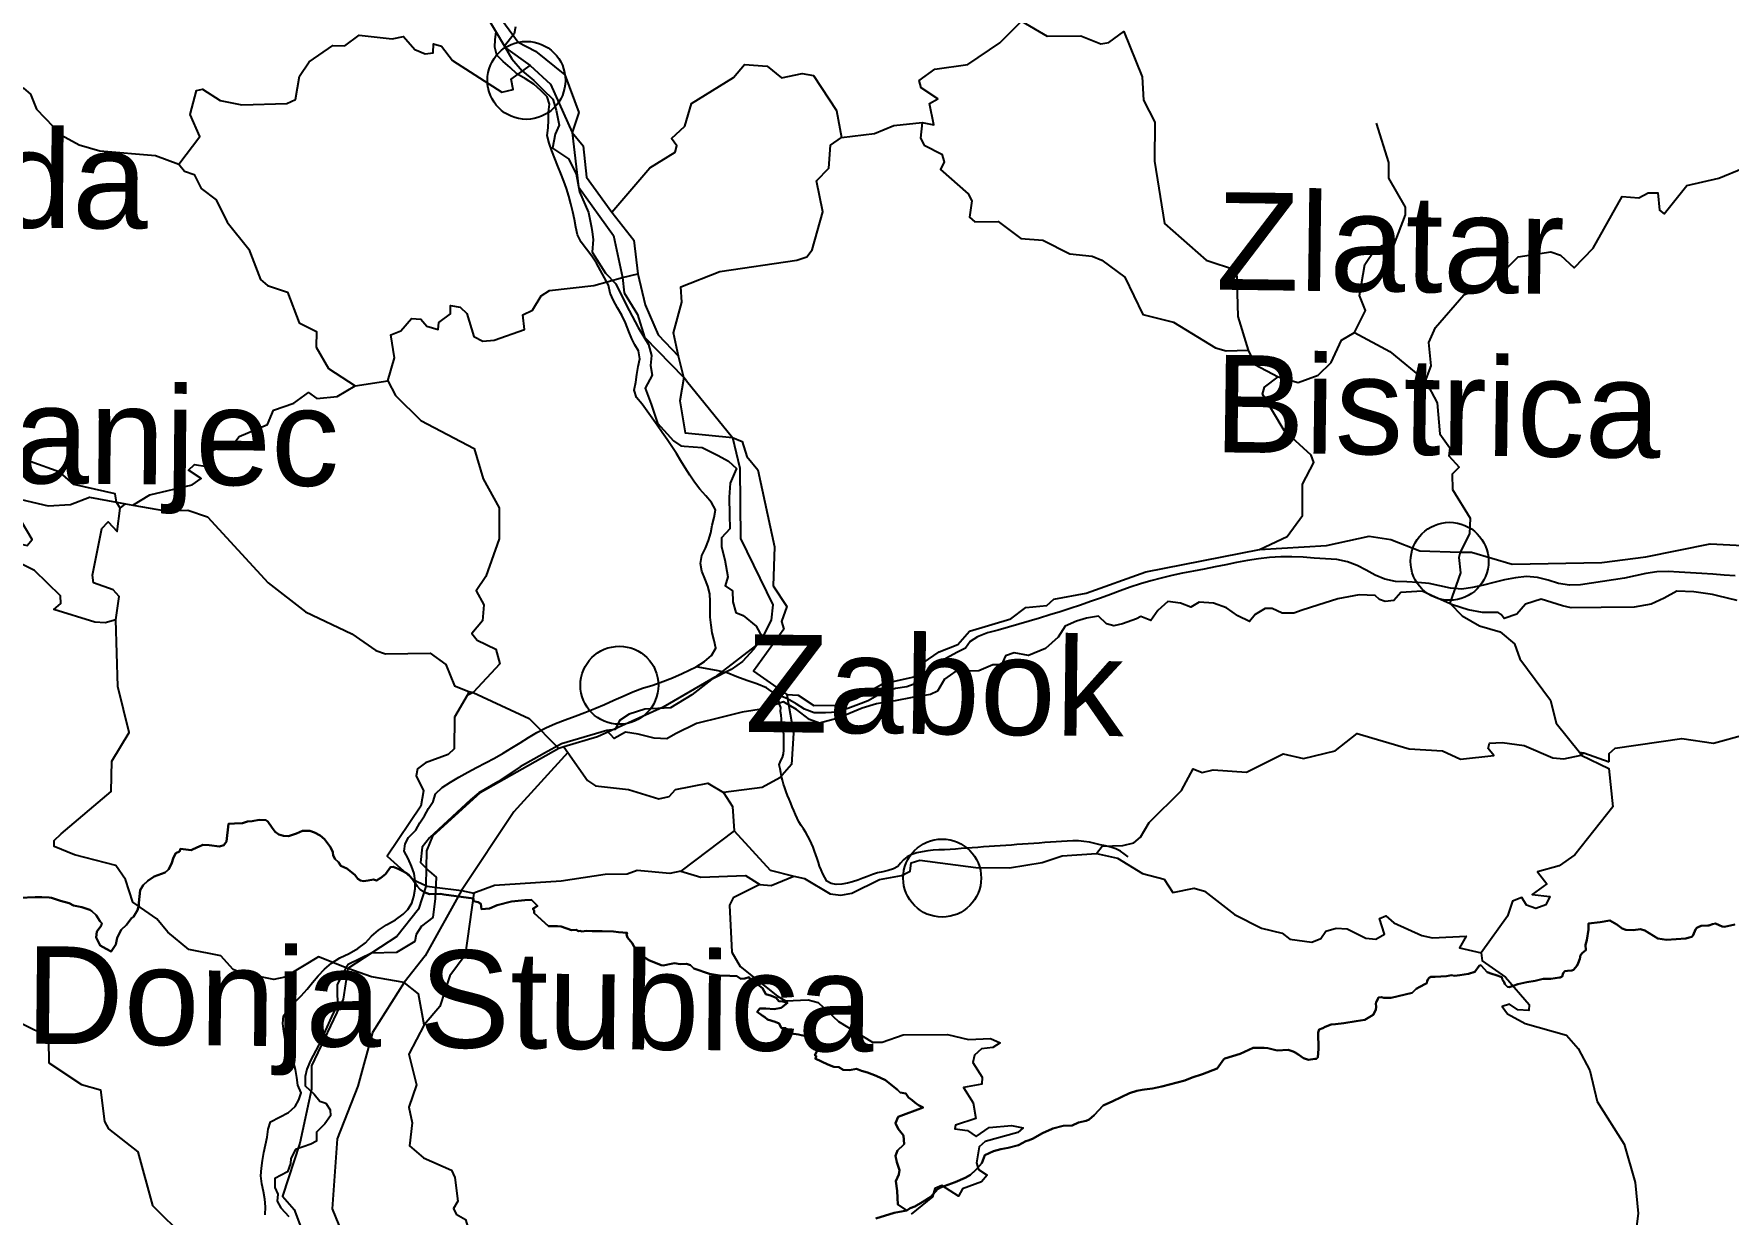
# Model space of a CAD drawing. Header units: metres. Extents: x 13.21 to 19.52, y 42.14 to 46.62.
# Drawn here: x 15.7555 to 16.1456, y 45.9017 to 46.1734 of the extents above; entities that cross this region are included whole.
import ezdxf

# ---------------------------------------------------------------- set-up
doc = ezdxf.new("R2010")
doc.units = ezdxf.units.M
doc.header["$MEASUREMENT"] = 0
for name, color, linetype in [('CESTE', 5, 'Continuous'), ('grad_manji', 1, 'Continuous'), ('hr', 9, 'Continuous'), ('naziv_manji', 1, 'Continuous'), ('PRUGE', 7, 'Continuous'), ('RIJEKE', 4, 'Continuous')]:
    doc.layers.add(name, color=color, linetype=linetype)
doc.styles.get("Standard").update_dxf_attribs({"font": 'arial.ttf'})

msp = doc.modelspace()

# ---------------------------------------------------------------- linework, layer by layer
at = {"layer": 'CESTE'}
for p, q in [((15.89103, 46.11732), (15.89455, 46.11813)), ((15.90518, 46.09426), (15.90397, 46.09921)), ((15.82947, 46.09234), (15.83703, 46.09355)), ((15.82947, 46.09234), (15.83703, 46.09355)), ((15.90581, 46.09351), (15.90518, 46.09426)), ((15.90581, 46.09351), (15.91635, 46.0805)), ((15.77459, 46.06563), (15.77663, 46.06519)), ((15.77542, 46.06421), (15.77459, 46.06563)), ((15.77542, 46.06421), (15.77663, 46.06519)), ((15.77663, 46.06519), (15.77835, 46.06494)), ((16.08392, 46.05407), (16.0836, 46.05282)), ((15.8557, 46.02197), (15.8553, 46.02107)), ((15.85669, 46.02174), (15.8553, 46.02107)), ((15.8557, 46.02197), (15.85669, 46.02174)), ((15.87755, 46.00928), (15.87638, 46.00887)), ((15.87755, 46.00928), (15.87844, 46.00799)), ((16.11142, 46.00805), (16.11237, 46.00789)), ((16.11142, 46.00805), (16.1118, 46.00739)), ((16.1118, 46.00739), (16.11237, 46.00789)), ((16.11237, 46.00789), (16.1182, 46.00582)), ((15.9168, 45.98994), (15.90447, 45.98065)), ((15.84577, 45.97731), (15.84576, 45.97713)), ((15.84577, 45.97731), (15.84607, 45.97716)), ((15.84607, 45.97716), (15.84775, 45.97695)), ((15.84775, 45.97695), (15.85401, 45.97621)), ((15.85401, 45.97621), (15.85686, 45.9756))]:
    msp.add_line(p, q, dxfattribs=at)
for points in [[(15.85461, 46.18673), (15.85268, 46.18166), (15.8591, 46.17852), (15.8641, 46.17022), (15.86982, 46.16612)], [(15.85461, 46.18673), (15.86172, 46.18151), (15.86349, 46.17629), (15.86702, 46.17147), (15.87102, 46.1694), (15.87781, 46.164), (15.88102, 46.15533), (15.87946, 46.1507)], [(15.96006, 46.15302), (15.96277, 46.15243), (15.96177, 46.1574), (15.96368, 46.15847), (15.95984, 46.16094), (15.95939, 46.1627), (15.96297, 46.1653), (15.97059, 46.16634), (15.9779, 46.17132), (15.98294, 46.17634)], [(15.98294, 46.17634), (15.98881, 46.17285), (15.99656, 46.17296), (16.0012, 46.17108), (16.00306, 46.17138), (16.00648, 46.17393), (16.01068, 46.1635), (16.01098, 46.15811), (16.01365, 46.15305), (16.01356, 46.14406), (16.01588, 46.12972), (16.02547, 46.1213), (16.03244, 46.11904), (16.03277, 46.10837), (16.03513, 46.10062)], [(15.78894, 46.14338), (15.79375, 46.14977), (15.7915, 46.15485), (15.79301, 46.16037), (15.79438, 46.16068), (15.79844, 46.15808), (15.80339, 46.15704), (15.81378, 46.15736), (15.81574, 46.15832), (15.81671, 46.16367), (15.81888, 46.16694), (15.82439, 46.17071), (15.8271, 46.17062), (15.8304, 46.17313), (15.83805, 46.17228), (15.8406, 46.17281), (15.84322, 46.16978), (15.8456, 46.16877), (15.8475, 46.16902), (15.84753, 46.1711), (15.84942, 46.1706), (15.85189, 46.16728), (15.86326, 46.16), (15.8659, 46.1606), (15.86544, 46.16295), (15.86982, 46.16612)], [(15.74871, 46.16277), (15.75313, 46.16088), (15.75472, 46.1595), (15.75611, 46.15607), (15.76187, 46.15008), (15.76595, 46.14785), (15.77074, 46.14649), (15.78357, 46.14539), (15.78894, 46.14338)], [(15.86982, 46.16612), (15.87446, 46.1618), (15.87946, 46.1507)], [(15.8886, 46.13239), (15.89735, 46.14254), (15.90322, 46.1462), (15.90354, 46.14761), (15.90232, 46.14929), (15.90541, 46.15215), (15.90697, 46.15736), (15.91664, 46.16334), (15.91915, 46.16635), (15.92438, 46.16596), (15.92763, 46.16326), (15.93244, 46.16429), (15.93505, 46.16379), (15.94036, 46.15576), (15.94149, 46.14952)], [(15.94149, 46.14952), (15.94911, 46.15044), (15.95355, 46.15228), (15.96006, 46.15302)], [(15.96006, 46.15302), (15.95967, 46.14939), (15.96049, 46.14779), (15.9646, 46.14569), (15.96512, 46.14395), (15.96426, 46.14218), (15.97062, 46.13655), (15.97148, 46.13499), (15.97094, 46.13118), (15.97216, 46.13016), (15.97752, 46.13017), (15.98278, 46.1263), (15.98783, 46.12587), (15.99405, 46.12274), (15.99923, 46.12223), (16.00142, 46.12134), (16.00674, 46.11741), (16.01085, 46.1088), (16.01791, 46.107), (16.02761, 46.10114), (16.03004, 46.10045), (16.03513, 46.10062)], [(16.0596, 46.10469), (16.06214, 46.10972), (16.06073, 46.11317), (16.06195, 46.12032), (16.06422, 46.12361), (16.06604, 46.12471), (16.06876, 46.12489), (16.07131, 46.13176), (16.07136, 46.1335), (16.06753, 46.14019), (16.06747, 46.14378), (16.06468, 46.15283)], [(15.87946, 46.1507), (15.88198, 46.1476), (15.88276, 46.14042), (15.8886, 46.13239)], [(15.87946, 46.1507), (15.88092, 46.13821), (15.88896, 46.12696), (15.89103, 46.11732)], [(15.90397, 46.09921), (15.90279, 46.10455), (15.90471, 46.1116), (15.90446, 46.11513), (15.91345, 46.11867), (15.93121, 46.12133), (15.9335, 46.12207), (15.93472, 46.12367), (15.93721, 46.13246), (15.93572, 46.13959), (15.93859, 46.14245), (15.93894, 46.14776), (15.94149, 46.14952)], [(15.78894, 46.14338), (15.7902, 46.14177), (15.79246, 46.14102), (15.79401, 46.1378), (15.79751, 46.13521), (15.80001, 46.13009), (15.80504, 46.12381), (15.80768, 46.11687), (15.80931, 46.11546), (15.81392, 46.1139), (15.8166, 46.1069), (15.82061, 46.10492), (15.82055, 46.1013), (15.82335, 46.09635), (15.82947, 46.09234)], [(16.07597, 46.09354), (16.07728, 46.09697), (16.07674, 46.10232), (16.07823, 46.1058), (16.08475, 46.11334), (16.09138, 46.1161), (16.09729, 46.12204), (16.10477, 46.12325), (16.10705, 46.12242), (16.11017, 46.11957), (16.11454, 46.12405), (16.12123, 46.13596), (16.12503, 46.13564), (16.12721, 46.13684), (16.12945, 46.13677), (16.12984, 46.13283), (16.13087, 46.132), (16.13614, 46.13847), (16.14351, 46.14017), (16.15472, 46.14478)], [(15.8886, 46.13239), (15.8937, 46.12594), (15.89455, 46.11813)], [(15.83703, 46.09355), (15.83854, 46.09882), (15.83773, 46.10415), (15.84005, 46.10504), (15.84247, 46.1079), (15.84462, 46.10776), (15.84604, 46.10611), (15.84858, 46.10533), (15.84876, 46.10697), (15.85146, 46.10893), (15.85142, 46.11085), (15.85371, 46.11048), (15.85519, 46.10905), (15.85685, 46.10374), (15.85892, 46.10268), (15.86149, 46.10286), (15.8685, 46.10536), (15.86812, 46.10873), (15.87035, 46.1098), (15.8723, 46.11307), (15.87425, 46.1143), (15.88442, 46.11549), (15.89103, 46.11732)], [(15.89103, 46.11732), (15.89147, 46.11376), (15.89449, 46.10881), (15.89616, 46.10356), (15.90518, 46.09426)], [(15.89455, 46.11813), (15.89624, 46.11104), (15.89929, 46.10415), (15.90397, 46.09921)], [(16.04201, 46.09444), (16.04662, 46.09313), (16.05126, 46.0948), (16.05419, 46.09775), (16.05658, 46.10287), (16.0596, 46.10469)], [(16.0596, 46.10469), (16.06774, 46.10028), (16.07597, 46.09354)], [(16.03513, 46.10062), (16.03664, 46.09725), (16.04201, 46.09444)], [(15.77835, 46.06494), (15.78226, 46.06725), (15.79198, 46.06961), (15.79405, 46.07104), (15.79116, 46.07296), (15.79251, 46.07428), (15.79535, 46.0738), (15.7949, 46.07706), (15.80155, 46.07911), (15.80278, 46.08074), (15.80931, 46.08348), (15.81067, 46.0868), (15.81535, 46.08838), (15.81873, 46.09084), (15.8207, 46.08949), (15.82533, 46.08992), (15.82947, 46.09234)], [(15.83703, 46.09355), (15.83881, 46.09017), (15.8446, 46.08437), (15.85689, 46.07798), (15.85899, 46.07096), (15.86269, 46.06428), (15.86267, 46.05715), (15.85958, 46.04852), (15.85739, 46.04519), (15.85913, 46.04196), (15.85883, 46.03831), (15.85638, 46.03536), (15.85757, 46.03381), (15.86191, 46.03175), (15.86283, 46.02835), (15.85669, 46.02174)], [(15.90518, 46.09426), (15.90428, 46.0889), (15.90545, 46.08159), (15.91635, 46.0805)], [(16.03769, 46.05471), (16.04406, 46.05772), (16.04766, 46.0625), (16.04764, 46.06973), (16.05026, 46.0747), (16.04964, 46.07642), (16.04338, 46.0821), (16.03841, 46.09045), (16.03884, 46.09205), (16.04201, 46.09444)], [(16.07597, 46.09354), (16.07862, 46.08848), (16.07927, 46.0813), (16.08151, 46.07808), (16.08132, 46.07623), (16.08368, 46.07362), (16.08211, 46.07202), (16.08213, 46.06851), (16.08623, 46.0619), (16.08606, 46.05834), (16.08392, 46.05407)], [(15.91635, 46.0805), (15.91811, 46.07342), (15.91821, 46.05723), (15.9257, 46.04197), (15.92525, 46.0384), (15.92271, 46.03331), (15.91231, 46.02534), (15.90043, 46.0184), (15.88527, 46.01158), (15.87755, 46.00928)], [(15.91635, 46.0805), (15.91861, 46.07953), (15.91972, 46.07613), (15.9222, 46.07302), (15.92605, 46.05529), (15.92571, 46.0463), (15.9289, 46.04159), (15.92768, 46.03813), (15.92819, 46.03633), (15.92122, 46.0267), (15.92887, 46.02133)], [(15.77459, 46.06563), (15.77425, 46.06752), (15.76474, 46.06967), (15.76147, 46.07249), (15.75469, 46.07493)], [(15.72713, 46.05249), (15.72959, 46.05353), (15.73388, 46.05225), (15.73573, 46.05347), (15.73988, 46.05312), (15.74254, 46.05398), (15.74424, 46.0565), (15.74704, 46.05726), (15.75401, 46.05563), (15.75515, 46.05703), (15.75021, 46.06527), (15.75129, 46.06654), (15.75879, 46.06475), (15.76399, 46.06502), (15.76831, 46.06676), (15.77459, 46.06563)], [(15.77441, 46.03851), (15.77517, 46.04384), (15.7738, 46.04539), (15.76923, 46.04703), (15.76901, 46.04876), (15.77116, 46.05954), (15.77261, 46.06104), (15.77472, 46.05886), (15.77542, 46.06421)], [(15.77835, 46.06494), (15.78585, 46.0636), (15.79097, 46.06373)], [(15.79097, 46.06373), (15.79552, 46.06219), (15.80944, 46.047), (15.81809, 46.04032), (15.82876, 46.03529), (15.83423, 46.03141), (15.83647, 46.03067), (15.84679, 46.03082), (15.85037, 46.0282), (15.85234, 46.02331), (15.8557, 46.02197)], [(16.03769, 46.05471), (16.05313, 46.05558), (16.06295, 46.05776), (16.06795, 46.057), (16.07467, 46.05442), (16.08392, 46.05407)], [(16.08392, 46.05407), (16.08656, 46.05411), (16.09588, 46.05131), (16.11652, 46.05174), (16.1267, 46.053), (16.14152, 46.05603), (16.14902, 46.05561), (16.1523, 46.05846), (16.15691, 46.05996), (16.16184, 46.05912), (16.16774, 46.05554), (16.17013, 46.05502), (16.17543, 46.05536)], [(15.92887, 46.02133), (15.93153, 46.0212), (15.9351, 46.01879), (15.94015, 46.01888), (15.94489, 46.02036), (15.95092, 46.02374), (15.95824, 46.02538), (15.96028, 46.0286), (15.96397, 46.03115), (15.9683, 46.03285), (15.97093, 46.03587), (15.98044, 46.0387), (15.98394, 46.04134), (15.98879, 46.04179), (15.99036, 46.04329), (15.99778, 46.04464), (16.01155, 46.04952), (16.03769, 46.05471)], [(15.77441, 46.03851), (15.77192, 46.03779), (15.7696, 46.03799), (15.76009, 46.04091), (15.76176, 46.04225), (15.76167, 46.04401), (15.75564, 46.04983), (15.75141, 46.05202), (15.74967, 46.0504), (15.74631, 46.0513), (15.74431, 46.05102), (15.73925, 46.04969), (15.73808, 46.04819), (15.7358, 46.04771), (15.732, 46.04892)], [(16.0836, 46.05282), (16.08398, 46.04933), (16.08155, 46.04237), (16.08438, 46.03942), (16.08841, 46.03711), (16.09313, 46.03572), (16.09646, 46.03301), (16.09769, 46.02951), (16.10471, 46.01999), (16.106, 46.01472), (16.11142, 46.00805)], [(15.82779, 45.95827), (15.8211, 45.96092), (15.81328, 45.95626), (15.8108, 45.95568), (15.80345, 45.95713), (15.80138, 45.95804), (15.79858, 45.96117), (15.79121, 45.9626), (15.78635, 45.96659), (15.78385, 45.96971), (15.77835, 45.97349), (15.77663, 45.9787), (15.77441, 45.98199), (15.7649, 45.98437), (15.76022, 45.98629), (15.76017, 45.98767), (15.7618, 45.98928), (15.77332, 45.99896), (15.77345, 46.00597), (15.7775, 46.01258), (15.77489, 46.02319), (15.77441, 46.03851)], [(15.8553, 46.02107), (15.85236, 46.01609), (15.85228, 46.0088), (15.85089, 46.00748), (15.84572, 46.00558)], [(15.85669, 46.02174), (15.86956, 46.01577), (15.87638, 46.00887)], [(15.92887, 46.02133), (15.93042, 46.01241), (15.92993, 46.00522), (15.92728, 46.00215), (15.92319, 45.99994), (15.91434, 45.99879)], [(16.00018, 45.98474), (16.00146, 45.98643), (16.00628, 45.98655), (16.00878, 45.98714), (16.01034, 45.98849), (16.01233, 45.99187), (16.01976, 45.9992), (16.02242, 46.00422), (16.02451, 46.00335), (16.02702, 46.00397), (16.03472, 46.00346), (16.04316, 46.00765), (16.04787, 46.00658), (16.05517, 46.00832), (16.0602, 46.01233), (16.07218, 46.00884), (16.07987, 46.00838), (16.08397, 46.00645), (16.09167, 46.00728), (16.0904, 46.00892), (16.09069, 46.01009), (16.09361, 46.01027), (16.09868, 46.00957), (16.10525, 46.00674), (16.10778, 46.00648), (16.1118, 46.00739)], [(16.1182, 46.00582), (16.11823, 46.00774), (16.1196, 46.00895), (16.13495, 46.01119), (16.14226, 46.01015), (16.14955, 46.01209)], [(15.87638, 46.00887), (15.8583, 45.99871), (15.84731, 45.98871), (15.8459, 45.98533), (15.84577, 45.97731)], [(15.87844, 46.00799), (15.86602, 45.99432), (15.85401, 45.97621)], [(15.87844, 46.00799), (15.88299, 46.00149), (15.88482, 46.00029), (15.89244, 45.99947), (15.89941, 45.99731), (15.90184, 45.99787), (15.90326, 45.99944), (15.91074, 46.00094), (15.91434, 45.99879)], [(16.1118, 46.00739), (16.11816, 46.00432), (16.11906, 45.99546), (16.11035, 45.98444), (16.10671, 45.9819), (16.10175, 45.98052), (16.1039, 45.97773), (16.10053, 45.97531), (16.10454, 45.97481), (16.10366, 45.97286), (16.10133, 45.97209), (16.0992, 45.9728), (16.09812, 45.97456), (16.09595, 45.97375), (16.0948, 45.97027), (16.08878, 45.96185)], [(15.84572, 46.00558), (15.84386, 46.0042), (15.84353, 46.00262), (15.84526, 45.99912), (15.84464, 45.9956), (15.8369, 45.9841), (15.8429, 45.97868), (15.84577, 45.97731)], [(15.91434, 45.99879), (15.91635, 45.99553), (15.9168, 45.98994)], [(15.9168, 45.98994), (15.92507, 45.98089), (15.9305, 45.97952)], [(15.9305, 45.97952), (15.93299, 45.97895), (15.93885, 45.97546), (15.94131, 45.97515), (15.94385, 45.97561), (15.95021, 45.9787), (15.95528, 45.97968), (15.95726, 45.98063), (15.9575, 45.98259), (15.95949, 45.98315), (15.9724, 45.9815), (15.98014, 45.98143), (15.98768, 45.98262), (15.99231, 45.98417), (16.00018, 45.98474)], [(16.00018, 45.98474), (16.005, 45.98364), (16.0108, 45.98009), (16.01575, 45.9788), (16.01776, 45.97571), (16.02265, 45.97677), (16.02505, 45.97608), (16.03194, 45.97069), (16.03815, 45.96749), (16.04296, 45.96639), (16.04471, 45.96502), (16.04974, 45.96434), (16.05188, 45.96515), (16.05297, 45.96685), (16.05535, 45.96752), (16.05789, 45.96739), (16.06222, 45.96519), (16.06452, 45.96501), (16.06649, 45.96617), (16.06538, 45.96976), (16.06683, 45.97039), (16.06862, 45.96879), (16.07507, 45.96582), (16.07757, 45.96527), (16.08532, 45.96566), (16.08379, 45.96298), (16.08878, 45.96185)], [(15.90447, 45.98065), (15.90196, 45.98011), (15.8944, 45.98081), (15.89212, 45.97996), (15.88704, 45.97988), (15.87693, 45.97834), (15.86158, 45.97731), (15.85686, 45.9756)], [(15.90447, 45.98065), (15.90908, 45.97924), (15.91941, 45.97965), (15.92264, 45.97761)], [(15.92264, 45.97761), (15.92527, 45.97738), (15.9305, 45.97952)], [(15.84576, 45.97713), (15.84407, 45.97188), (15.83909, 45.96558), (15.82779, 45.95827)], [(15.85401, 45.97621), (15.84561, 45.96112), (15.84077, 45.95498)], [(15.85686, 45.9756), (15.85481, 45.96128), (15.8513, 45.95652), (15.84903, 45.94953), (15.84543, 45.94524)], [(15.92264, 45.97761), (15.91653, 45.97448), (15.91567, 45.97281), (15.91623, 45.96201), (15.91814, 45.95869), (15.92672, 45.9519), (15.92862, 45.95077), (15.93384, 45.95104), (15.93611, 45.95038), (15.94076, 45.94601), (15.94863, 45.9413), (15.95087, 45.9413), (15.95568, 45.94294), (15.96585, 45.94307), (15.97071, 45.94192), (15.9758, 45.94213), (15.97803, 45.94113), (15.97629, 45.94006), (15.97372, 45.93975), (15.97209, 45.93832), (15.97169, 45.9366), (15.97385, 45.93319), (15.97376, 45.93158), (15.96958, 45.93082), (15.97179, 45.92732), (15.9724, 45.92368), (15.96775, 45.92219), (15.96757, 45.92133), (15.97046, 45.92092), (15.97251, 45.91956), (15.9755, 45.92164), (15.98062, 45.92211), (15.98334, 45.92159), (15.9821, 45.92051), (15.97457, 45.91842), (15.97317, 45.91718), (15.97256, 45.91351), (15.97306, 45.91197), (15.97499, 45.91067), (15.97375, 45.90916), (15.96933, 45.90755), (15.96839, 45.90585), (15.96458, 45.9083), (15.96299, 45.90761), (15.9624, 45.90571), (15.95755, 45.90167)], [(16.08878, 45.96185), (16.08898, 45.96002), (16.09438, 45.95625), (16.09978, 45.94993), (16.09974, 45.9486), (16.0972, 45.94869), (16.09528, 45.95002), (16.0936, 45.94952), (16.09481, 45.9478), (16.09888, 45.9456), (16.10838, 45.94286), (16.11107, 45.93982), (16.11376, 45.93477), (16.11547, 45.92766), (16.12172, 45.91783), (16.12419, 45.90901), (16.12494, 45.90183), (16.12419, 45.89646)], [(15.82779, 45.95827), (15.82671, 45.95117), (15.81944, 45.93584), (15.81946, 45.93049), (15.81679, 45.91806), (15.81276, 45.90584), (15.81543, 45.90276), (15.81809, 45.89584), (15.82001, 45.87611), (15.8225, 45.871), (15.82812, 45.86502), (15.82859, 45.86174)], [(15.84077, 45.95498), (15.83327, 45.95633), (15.82779, 45.95827)], [(15.84077, 45.95498), (15.83352, 45.94348), (15.83012, 45.93113), (15.82533, 45.91903), (15.82423, 45.90289), (15.83057, 45.88732), (15.83168, 45.882), (15.83147, 45.8676), (15.82859, 45.86174)], [(15.84543, 45.94524), (15.84412, 45.95239), (15.84077, 45.95498)], [(15.75117, 45.94637), (15.75741, 45.94329), (15.75887, 45.94181), (15.75899, 45.93655), (15.76652, 45.93155), (15.77088, 45.93028), (15.77178, 45.92303), (15.77268, 45.92135), (15.77948, 45.91604), (15.78282, 45.90365), (15.79032, 45.89635), (15.7942, 45.89386), (15.79354, 45.88866), (15.79424, 45.88698), (15.80055, 45.87913), (15.80275, 45.87396), (15.80119, 45.86693), (15.804, 45.85935)], [(15.84543, 45.94524), (15.8419, 45.93852), (15.84361, 45.93149), (15.84183, 45.92632), (15.84265, 45.92273), (15.84202, 45.91738), (15.84521, 45.91465), (15.85169, 45.91182), (15.85249, 45.91011), (15.85314, 45.90471), (15.85218, 45.90298), (15.85274, 45.90166), (15.85491, 45.90049), (15.85595, 45.89699), (15.85561, 45.88442), (15.85341, 45.8812), (15.84806, 45.87729), (15.84563, 45.87413), (15.84318, 45.86717), (15.83613, 45.85758), (15.83418, 45.84692), (15.82729, 45.83835)]]:
    msp.add_lwpolyline(points, dxfattribs=at)
at = {"layer": 'grad_manji'}
for centre in [(15.86893, 46.1627), (16.08148, 46.05198), (15.89034, 46.02345), (15.96466, 45.97906)]:
    msp.add_circle(centre, 0.00898, dxfattribs=at)
at = {"layer": 'hr'}
for points in [[(16.14713, 45.9684), (16.14475, 45.96781), (16.14423, 45.96788), (16.14352, 45.96825), (16.14274, 45.96858), (16.14205, 45.96843), (16.14115, 45.96813), (16.14098, 45.96812), (16.13943, 45.96807), (16.1389, 45.96784), (16.13839, 45.96758), (16.13811, 45.96725), (16.1376, 45.96595), (16.13723, 45.96554), (16.13668, 45.96538), (16.13589, 45.96514), (16.13142, 45.96482), (16.12945, 45.96517), (16.12644, 45.96696), (16.12541, 45.96729), (16.12378, 45.96708), (16.1221, 45.96713), (16.12121, 45.96744), (16.12003, 45.96834), (16.11835, 45.96927), (16.11619, 45.96891), (16.11345, 45.96863), (16.11346, 45.96719), (16.11312, 45.96478), (16.11276, 45.96368), (16.11284, 45.96244), (16.11207, 45.96181), (16.11164, 45.96128), (16.11145, 45.96049), (16.11112, 45.95944), (16.11087, 45.95891), (16.11002, 45.9579), (16.10962, 45.95779), (16.10867, 45.95772), (16.10803, 45.95759), (16.10765, 45.9572), (16.10742, 45.95638), (16.10697, 45.95615), (16.10677, 45.95614), (16.10483, 45.95587), (16.10332, 45.95586), (16.10306, 45.95585), (16.10116, 45.95539), (16.09926, 45.95506), (16.09722, 45.95467), (16.09636, 45.95432), (16.09523, 45.95396), (16.09481, 45.95399), (16.09463, 45.95417), (16.09423, 45.95467), (16.09408, 45.95512), (16.09368, 45.95567), (16.09351, 45.95626), (16.09223, 45.95669), (16.09123, 45.95705), (16.09017, 45.95737), (16.08878, 45.95891), (16.08866, 45.95904), (16.08833, 45.95888), (16.08727, 45.95748), (16.08588, 45.95705), (16.08387, 45.95673), (16.0826, 45.95654), (16.08194, 45.95667), (16.08078, 45.95646), (16.07946, 45.95638), (16.07814, 45.95635), (16.07719, 45.95629), (16.07676, 45.95607), (16.07647, 45.95568), (16.07632, 45.95531), (16.07624, 45.95489), (16.07596, 45.95469), (16.07462, 45.95403), (16.07383, 45.95354), (16.07289, 45.95264), (16.06805, 45.95147), (16.06742, 45.95152), (16.06633, 45.95148), (16.06578, 45.95167), (16.06514, 45.95157), (16.06498, 45.95127), (16.0648, 45.9509), (16.06455, 45.9505), (16.06447, 45.95022), (16.06457, 45.94942), (16.06448, 45.94876), (16.06391, 45.9476), (16.06199, 45.94641), (16.05999, 45.94615), (16.05713, 45.94568), (16.05522, 45.94545), (16.05423, 45.94537), (16.05286, 45.94483), (16.05231, 45.94454), (16.05146, 45.94418), (16.05126, 45.94347), (16.05131, 45.93971), (16.05112, 45.93776), (16.05082, 45.93747), (16.05046, 45.93742), (16.049, 45.93723), (16.04789, 45.93761), (16.04675, 45.93839), (16.04595, 45.93889), (16.04551, 45.93915), (16.04429, 45.93955), (16.04182, 45.9394), (16.03961, 45.93987), (16.03881, 45.93996), (16.03763, 45.94), (16.03624, 45.93998), (16.03324, 45.93859), (16.02976, 45.93752), (16.02948, 45.93734), (16.02798, 45.93521), (16.02462, 45.93394), (16.02222, 45.93313), (16.02051, 45.93246), (16.01524, 45.93107), (16.01309, 45.93059), (16.01121, 45.93037), (16.01072, 45.9303), (16.00947, 45.9301), (16.00781, 45.92954), (16.00392, 45.92768), (16.00176, 45.92673), (15.99967, 45.92445), (15.9985, 45.9235), (15.99781, 45.92315), (15.99602, 45.92278), (15.99459, 45.92212), (15.99252, 45.92205), (15.99013, 45.9214), (15.98998, 45.92135), (15.98774, 45.92036), (15.98543, 45.91903), (15.98445, 45.91867), (15.98392, 45.91847), (15.98226, 45.91759), (15.97988, 45.91695), (15.97815, 45.91664), (15.97648, 45.9162), (15.97448, 45.91528), (15.9738, 45.91342), (15.9725, 45.91195), (15.97243, 45.91188), (15.97119, 45.91072), (15.96996, 45.91002), (15.96765, 45.90905), (15.9643, 45.90783), (15.96359, 45.90748), (15.96209, 45.90575), (15.96008, 45.90443), (15.9584, 45.90346), (15.95731, 45.90303), (15.95652, 45.90254), (15.95652, 45.90254), (15.95444, 45.90394), (15.95441, 45.90546), (15.9543, 45.90706), (15.95396, 45.90929), (15.95469, 45.91081), (15.95484, 45.91184), (15.95423, 45.91363), (15.95388, 45.91514), (15.95439, 45.91631), (15.95577, 45.91764), (15.95589, 45.91781), (15.95575, 45.91978), (15.95455, 45.9213), (15.95394, 45.92265), (15.95454, 45.92406), (15.96028, 45.92625), (15.95923, 45.9268), (15.95835, 45.92738), (15.95776, 45.9279), (15.95689, 45.92854), (15.95632, 45.92946), (15.95501, 45.92972), (15.95436, 45.93032), (15.95162, 45.93255), (15.94949, 45.93353), (15.94749, 45.93429), (15.94606, 45.93472), (15.94495, 45.93515), (15.9433, 45.93484), (15.94183, 45.93493), (15.94084, 45.93553), (15.93972, 45.93563), (15.93834, 45.93614), (15.93539, 45.93753), (15.93569, 45.938), (15.93532, 45.93829), (15.93582, 45.93914), (15.93586, 45.93967), (15.93571, 45.94028), (15.93616, 45.94047), (15.93574, 45.9413), (15.93529, 45.94139), (15.93531, 45.94197), (15.93413, 45.94226), (15.93316, 45.94268), (15.93157, 45.94306), (15.92987, 45.94327), (15.92934, 45.94388), (15.92867, 45.94454), (15.92758, 45.94455), (15.92711, 45.94556), (15.92623, 45.94598), (15.92442, 45.94649), (15.92382, 45.94704), (15.92319, 45.94742), (15.92206, 45.94826), (15.92267, 45.94904), (15.92409, 45.94901), (15.92595, 45.94891), (15.92756, 45.94922), (15.92906, 45.95032), (15.92797, 45.95062), (15.92708, 45.95071), (15.92643, 45.95147), (15.92534, 45.95198), (15.92405, 45.95236), (15.92328, 45.95371), (15.92223, 45.95454), (15.92138, 45.95539), (15.92044, 45.95574), (15.9204, 45.95585), (15.92023, 45.95628), (15.91921, 45.95594), (15.91831, 45.95585), (15.91735, 45.95644), (15.91577, 45.95654), (15.91342, 45.95665), (15.91106, 45.95702), (15.90747, 45.95821), (15.90671, 45.95901), (15.90583, 45.95933), (15.9043, 45.95926), (15.90304, 45.95944), (15.90147, 45.9592), (15.90048, 45.95895), (15.89994, 45.95904), (15.89715, 45.96019), (15.89601, 45.96087), (15.89538, 45.96139), (15.89407, 45.96268), (15.89329, 45.96407), (15.89218, 45.96536), (15.89195, 45.96607), (15.89212, 45.96646), (15.8901, 45.96659), (15.889, 45.96674), (15.88636, 45.96687), (15.88411, 45.96683), (15.88283, 45.9669), (15.88165, 45.96678), (15.88135, 45.96692), (15.88091, 45.96687), (15.88038, 45.96711), (15.87933, 45.96709), (15.87691, 45.96788), (15.8761, 45.96797), (15.87562, 45.96802), (15.87399, 45.96799), (15.87073, 45.97098), (15.87069, 45.97158), (15.87044, 45.97196), (15.87148, 45.97266), (15.87025, 45.9739), (15.87012, 45.97403), (15.86858, 45.97395), (15.86549, 45.97368), (15.86223, 45.97283), (15.86047, 45.97206), (15.85858, 45.97188), (15.85845, 45.97315), (15.85785, 45.97352), (15.85676, 45.97375), (15.85678, 45.97432), (15.84989, 45.9753), (15.84919, 45.97541), (15.84661, 45.97532), (15.84541, 45.9758), (15.84447, 45.97642), (15.8438, 45.97721), (15.84291, 45.97852), (15.84177, 45.97985), (15.84156, 45.98001), (15.84077, 45.98051), (15.83944, 45.98115), (15.83825, 45.98161), (15.83766, 45.9816), (15.8365, 45.97994), (15.83539, 45.97912), (15.83444, 45.97852), (15.83374, 45.97876), (15.83249, 45.97851), (15.83144, 45.97837), (15.83075, 45.97851), (15.83015, 45.97888), (15.82942, 45.97981), (15.82757, 45.98127), (15.82624, 45.9819), (15.82563, 45.98269), (15.82492, 45.98343), (15.82446, 45.98426), (15.82433, 45.98505), (15.8238, 45.98619), (15.82243, 45.98801), (15.82143, 45.98882), (15.82016, 45.98953), (15.81905, 45.98994), (15.81735, 45.98993), (15.81597, 45.98932), (15.81419, 45.98873), (15.81297, 45.98879), (15.81193, 45.98908), (15.81107, 45.98971), (15.81036, 45.99066), (15.80939, 45.9921), (15.80893, 45.99238), (15.80739, 45.99249), (15.80581, 45.99216), (15.80471, 45.99208), (15.80356, 45.99169), (15.80171, 45.99165), (15.80033, 45.99152), (15.79987, 45.98745), (15.79926, 45.98662), (15.79824, 45.98636), (15.79591, 45.98663), (15.79447, 45.98669), (15.79341, 45.98626), (15.79322, 45.98618), (15.79177, 45.98549), (15.78928, 45.98581), (15.78904, 45.98515), (15.78822, 45.98478), (15.78764, 45.98378), (15.7872, 45.9823), (15.78653, 45.98103), (15.78577, 45.98036), (15.78323, 45.97939), (15.78174, 45.9784), (15.78067, 45.97746), (15.78, 45.9763), (15.77969, 45.97332), (15.77967, 45.97272), (15.7794, 45.97166), (15.77893, 45.9709), (15.77847, 45.97012), (15.77802, 45.96982), (15.77684, 45.96827), (15.77565, 45.96713), (15.77468, 45.96533), (15.77437, 45.9638), (15.77334, 45.96216), (15.77217, 45.96273), (15.77079, 45.96357), (15.76984, 45.96534), (15.77006, 45.96675), (15.77106, 45.96808), (15.77114, 45.96864), (15.77079, 45.96905), (15.76984, 45.97052), (15.7689, 45.97144), (15.76842, 45.97176), (15.76659, 45.97239), (15.76464, 45.97273), (15.76362, 45.97326), (15.76163, 45.97379), (15.75957, 45.97448), (15.75906, 45.97455), (15.75733, 45.97467), (15.75582, 45.97465), (15.7522, 45.9745)], [(15.7522, 45.9745), (15.75582, 45.97465), (15.75733, 45.97467), (15.75906, 45.97455), (15.75957, 45.97448), (15.76163, 45.97379), (15.76362, 45.97326), (15.76464, 45.97273), (15.76659, 45.97239), (15.76842, 45.97176), (15.7689, 45.97144), (15.76984, 45.97052), (15.77079, 45.96905), (15.77114, 45.96864), (15.77106, 45.96808), (15.77006, 45.96675), (15.76984, 45.96534), (15.77079, 45.96357), (15.77217, 45.96273), (15.77334, 45.96216), (15.77437, 45.9638), (15.77468, 45.96533), (15.77565, 45.96713), (15.77684, 45.96827), (15.77802, 45.96982), (15.77847, 45.97012), (15.77893, 45.9709), (15.7794, 45.97166), (15.77967, 45.97272), (15.77969, 45.97332), (15.78, 45.9763), (15.78067, 45.97746), (15.78174, 45.9784), (15.78323, 45.97939), (15.78577, 45.98036), (15.78653, 45.98103), (15.7872, 45.9823), (15.78764, 45.98378), (15.78822, 45.98478), (15.78904, 45.98515), (15.78928, 45.98581), (15.79177, 45.98549), (15.79322, 45.98618), (15.79341, 45.98626), (15.79447, 45.98669), (15.79591, 45.98663), (15.79824, 45.98636), (15.79926, 45.98662), (15.79987, 45.98745), (15.80033, 45.99152), (15.80171, 45.99165), (15.80356, 45.99169), (15.80471, 45.99208), (15.80581, 45.99216), (15.80739, 45.99249), (15.80893, 45.99238), (15.80939, 45.9921), (15.81036, 45.99066), (15.81107, 45.98971), (15.81193, 45.98908), (15.81297, 45.98879), (15.81419, 45.98873), (15.81597, 45.98932), (15.81735, 45.98993), (15.81905, 45.98994), (15.82016, 45.98953), (15.82143, 45.98882), (15.82243, 45.98801), (15.8238, 45.98619), (15.82433, 45.98505), (15.82446, 45.98426), (15.82492, 45.98343), (15.82563, 45.98269), (15.82624, 45.9819), (15.82757, 45.98127), (15.82942, 45.97981), (15.83015, 45.97888), (15.83075, 45.97851), (15.83144, 45.97837), (15.83249, 45.97851), (15.83374, 45.97876), (15.83444, 45.97852), (15.83539, 45.97912), (15.8365, 45.97994), (15.83766, 45.9816), (15.83825, 45.98161), (15.83944, 45.98115), (15.84077, 45.98051), (15.84156, 45.98001), (15.84177, 45.97985), (15.84291, 45.97852), (15.8438, 45.97721), (15.84447, 45.97642), (15.84541, 45.9758), (15.84661, 45.97532), (15.84919, 45.97541), (15.84989, 45.9753), (15.85678, 45.97432), (15.85676, 45.97375), (15.85785, 45.97352), (15.85845, 45.97315), (15.85858, 45.97188), (15.86047, 45.97206), (15.86223, 45.97283), (15.86549, 45.97368), (15.86858, 45.97395), (15.87012, 45.97403), (15.87025, 45.9739), (15.87148, 45.97266), (15.87044, 45.97196), (15.87069, 45.97158), (15.87073, 45.97098), (15.87399, 45.96799), (15.87562, 45.96802), (15.8761, 45.96797), (15.87691, 45.96788), (15.87933, 45.96709), (15.88038, 45.96711), (15.88091, 45.96687), (15.88135, 45.96692), (15.88165, 45.96678), (15.88283, 45.9669), (15.88411, 45.96683), (15.88636, 45.96687), (15.889, 45.96674), (15.8901, 45.96659), (15.89212, 45.96646), (15.89195, 45.96607), (15.89218, 45.96536), (15.89329, 45.96407), (15.89407, 45.96268), (15.89538, 45.96139), (15.89601, 45.96087), (15.89715, 45.96019), (15.89994, 45.95904), (15.90048, 45.95895), (15.90147, 45.9592), (15.90304, 45.95944), (15.9043, 45.95926), (15.90583, 45.95933), (15.90671, 45.95901), (15.90747, 45.95821), (15.91106, 45.95702), (15.91342, 45.95665), (15.91577, 45.95654), (15.91735, 45.95644), (15.91831, 45.95585), (15.91921, 45.95594), (15.92023, 45.95628), (15.9204, 45.95585), (15.92044, 45.95574), (15.92138, 45.95539), (15.92223, 45.95454), (15.92328, 45.95371), (15.92405, 45.95236), (15.92534, 45.95198), (15.92643, 45.95147), (15.92708, 45.95071), (15.92797, 45.95062), (15.92906, 45.95032), (15.92756, 45.94922), (15.92595, 45.94891), (15.92409, 45.94901), (15.92267, 45.94904), (15.92206, 45.94826), (15.92319, 45.94742), (15.92382, 45.94704), (15.92442, 45.94649), (15.92623, 45.94598), (15.92711, 45.94556), (15.92758, 45.94455), (15.92867, 45.94454), (15.92934, 45.94388), (15.92987, 45.94327), (15.93157, 45.94306), (15.93316, 45.94268), (15.93413, 45.94226), (15.93531, 45.94197), (15.93529, 45.94139), (15.93574, 45.9413), (15.93616, 45.94047), (15.93571, 45.94028), (15.93586, 45.93967), (15.93582, 45.93914), (15.93532, 45.93829), (15.93569, 45.938), (15.93539, 45.93753), (15.93834, 45.93614), (15.93972, 45.93563), (15.94084, 45.93553), (15.94183, 45.93493), (15.9433, 45.93484), (15.94495, 45.93515), (15.94606, 45.93472), (15.94749, 45.93429), (15.94949, 45.93353), (15.95162, 45.93255), (15.95436, 45.93032), (15.95501, 45.92972), (15.95632, 45.92946), (15.95689, 45.92854), (15.95776, 45.9279), (15.95835, 45.92738), (15.95923, 45.9268), (15.96028, 45.92625), (15.95454, 45.92406), (15.95394, 45.92265), (15.95455, 45.9213), (15.95575, 45.91978), (15.95589, 45.91781), (15.95577, 45.91764), (15.95439, 45.91631), (15.95388, 45.91514), (15.95423, 45.91363), (15.95484, 45.91184), (15.95469, 45.91081), (15.95396, 45.90929), (15.9543, 45.90706), (15.95441, 45.90546), (15.95444, 45.90394), (15.95652, 45.90254), (15.95362, 45.90199), (15.94935, 45.90072)], [(15.94935, 45.90072), (15.95362, 45.90199), (15.95652, 45.90254), (15.95652, 45.90254), (15.95731, 45.90303), (15.9584, 45.90346), (15.96008, 45.90443), (15.96209, 45.90575), (15.96359, 45.90748), (15.9643, 45.90783), (15.96765, 45.90905), (15.96996, 45.91002), (15.97119, 45.91072), (15.97243, 45.91188), (15.9725, 45.91195), (15.9738, 45.91342), (15.97448, 45.91528), (15.97648, 45.9162), (15.97815, 45.91664), (15.97988, 45.91695), (15.98226, 45.91759), (15.98392, 45.91847), (15.98445, 45.91867), (15.98543, 45.91903), (15.98774, 45.92036), (15.98998, 45.92135), (15.99013, 45.9214), (15.99252, 45.92205), (15.99459, 45.92212), (15.99602, 45.92278), (15.99781, 45.92315), (15.9985, 45.9235), (15.99967, 45.92445), (16.00176, 45.92673), (16.00392, 45.92768), (16.00781, 45.92954), (16.00947, 45.9301), (16.01072, 45.9303), (16.01121, 45.93037), (16.01309, 45.93059), (16.01524, 45.93107), (16.02051, 45.93246), (16.02222, 45.93313), (16.02462, 45.93394), (16.02798, 45.93521), (16.02948, 45.93734), (16.02976, 45.93752), (16.03324, 45.93859), (16.03624, 45.93998), (16.03763, 45.94), (16.03881, 45.93996), (16.03961, 45.93987), (16.04182, 45.9394), (16.04429, 45.93955), (16.04551, 45.93915), (16.04595, 45.93889), (16.04675, 45.93839), (16.04789, 45.93761), (16.049, 45.93723), (16.05046, 45.93742), (16.05082, 45.93747), (16.05112, 45.93776), (16.05131, 45.93971), (16.05126, 45.94347), (16.05146, 45.94418), (16.05231, 45.94454), (16.05286, 45.94483), (16.05423, 45.94537), (16.05522, 45.94545), (16.05713, 45.94568), (16.05999, 45.94615), (16.06199, 45.94641), (16.06391, 45.9476), (16.06448, 45.94876), (16.06457, 45.94942), (16.06447, 45.95022), (16.06455, 45.9505), (16.0648, 45.9509), (16.06498, 45.95127), (16.06514, 45.95157), (16.06578, 45.95167), (16.06633, 45.95148), (16.06742, 45.95152), (16.06805, 45.95147), (16.07289, 45.95264), (16.07383, 45.95354), (16.07462, 45.95403), (16.07596, 45.95469), (16.07624, 45.95489), (16.07632, 45.95531), (16.07647, 45.95568), (16.07676, 45.95607), (16.07719, 45.95629), (16.07814, 45.95635), (16.07946, 45.95638), (16.08078, 45.95646), (16.08194, 45.95667), (16.0826, 45.95654), (16.08387, 45.95673), (16.08588, 45.95705), (16.08727, 45.95748), (16.08833, 45.95888), (16.08866, 45.95904), (16.08878, 45.95891), (16.09017, 45.95737), (16.09123, 45.95705), (16.09223, 45.95669), (16.09351, 45.95626), (16.09368, 45.95567), (16.09408, 45.95512), (16.09423, 45.95467), (16.09463, 45.95417), (16.09481, 45.95399), (16.09523, 45.95396), (16.09636, 45.95432), (16.09722, 45.95467), (16.09926, 45.95506), (16.10116, 45.95539), (16.10306, 45.95585), (16.10332, 45.95586), (16.10483, 45.95587), (16.10677, 45.95614), (16.10697, 45.95615), (16.10742, 45.95638), (16.10765, 45.9572), (16.10803, 45.95759), (16.10867, 45.95772), (16.10962, 45.95779), (16.11002, 45.9579), (16.11087, 45.95891), (16.11112, 45.95944), (16.11145, 45.96049), (16.11164, 45.96128), (16.11207, 45.96181), (16.11284, 45.96244), (16.11276, 45.96368), (16.11312, 45.96478), (16.11346, 45.96719), (16.11345, 45.96863), (16.11619, 45.96891), (16.11835, 45.96927), (16.12003, 45.96834), (16.12121, 45.96744), (16.1221, 45.96713), (16.12378, 45.96708), (16.12541, 45.96729), (16.12644, 45.96696), (16.12945, 45.96517), (16.13142, 45.96482), (16.13589, 45.96514), (16.13668, 45.96538), (16.13723, 45.96554), (16.1376, 45.96595), (16.13811, 45.96725), (16.13839, 45.96758), (16.1389, 45.96784), (16.13943, 45.96807), (16.14098, 45.96812), (16.14115, 45.96813), (16.14205, 45.96843), (16.14274, 45.96858), (16.14352, 45.96825), (16.14423, 45.96788), (16.14475, 45.96781), (16.14713, 45.9684)]]:
    msp.add_lwpolyline(points, dxfattribs=at)
at = {"layer": 'PRUGE'}
for points in [[(15.90799, 46.02772), (15.90995, 46.02891), (15.91156, 46.03032), (15.91256, 46.03198), (15.91214, 46.03373), (15.91167, 46.03552), (15.91144, 46.03731), (15.91124, 46.03911), (15.91121, 46.04091), (15.91128, 46.0427), (15.91117, 46.04451), (15.91074, 46.04627), (15.91003, 46.04801), (15.90929, 46.04974), (15.90901, 46.05151), (15.90931, 46.05332), (15.91015, 46.05501), (15.91088, 46.05674), (15.91137, 46.0585), (15.91174, 46.06029), (15.91218, 46.06207), (15.91249, 46.06384), (15.91155, 46.0655), (15.91026, 46.06708), (15.90888, 46.06861), (15.90765, 46.07019), (15.90654, 46.07182), (15.90552, 46.07347), (15.9045, 46.07513), (15.90346, 46.07678), (15.9024, 46.07842), (15.90131, 46.08005), (15.90019, 46.08167), (15.89906, 46.08329), (15.89791, 46.0849), (15.89675, 46.08651), (15.89559, 46.08812), (15.89427, 46.08971), (15.89378, 46.0914), (15.89412, 46.09322), (15.89435, 46.09502), (15.89465, 46.0968), (15.89503, 46.09858), (15.89476, 46.10041), (15.89386, 46.10178), (15.89318, 46.10323), (15.8925, 46.10491), (15.89171, 46.1069), (15.89093, 46.10866), (15.88992, 46.11034), (15.88902, 46.11203), (15.88823, 46.11371), (15.88783, 46.11556), (15.88693, 46.11725), (15.886, 46.11893), (15.88505, 46.1206), (15.88396, 46.12223), (15.88274, 46.12383), (15.88153, 46.12542), (15.88071, 46.12711), (15.88029, 46.1289), (15.87999, 46.13068), (15.87962, 46.13246), (15.87916, 46.13424), (15.87868, 46.136), (15.87815, 46.13777), (15.87755, 46.13952), (15.87685, 46.14124), (15.87614, 46.14297), (15.87544, 46.14471), (15.87479, 46.14646), (15.87419, 46.14821), (15.87375, 46.14998), (15.87392, 46.15177), (15.87405, 46.15357), (15.87404, 46.15537), (15.87428, 46.1572), (15.87371, 46.15888), (15.87223, 46.1604), (15.87063, 46.16182), (15.86875, 46.16306), (15.86674, 46.16419), (15.86518, 46.16563), (15.8636, 46.16707), (15.86211, 46.16853), (15.86167, 46.1703), (15.86173, 46.1721), (15.86199, 46.1739)], [(16.14725, 46.04865), (16.14468, 46.04881), (16.1421, 46.049), (16.13953, 46.04917), (16.13695, 46.04931), (16.13438, 46.04948), (16.13179, 46.0496), (16.12921, 46.04958), (16.12921, 46.04958), (16.12668, 46.04919), (16.12421, 46.04867), (16.12175, 46.04812), (16.11922, 46.04772), (16.1167, 46.04734), (16.11417, 46.04695), (16.11164, 46.04654), (16.10908, 46.04649), (16.10653, 46.04687), (16.10419, 46.04765), (16.10175, 46.04825), (16.09919, 46.04848), (16.09919, 46.04848), (16.09665, 46.04817), (16.09414, 46.04768), (16.09168, 46.04712), (16.08926, 46.0465), (16.0868, 46.04593), (16.08428, 46.04555), (16.08173, 46.04583), (16.07923, 46.04635), (16.07678, 46.0469), (16.07421, 46.04713), (16.07162, 46.04723), (16.06905, 46.04736), (16.06657, 46.04788), (16.06434, 46.04878), (16.06231, 46.04991), (16.06023, 46.05099), (16.05795, 46.05183), (16.05549, 46.05238), (16.05291, 46.05255), (16.05034, 46.05273), (16.04776, 46.05291), (16.04518, 46.05304), (16.0426, 46.05304), (16.0426, 46.05304), (16.04002, 46.05288), (16.03748, 46.05256), (16.03496, 46.05215), (16.03246, 46.05169), (16.02997, 46.05119), (16.02749, 46.05069), (16.025, 46.05019), (16.02251, 46.04972), (16.02002, 46.04923), (16.01755, 46.04871), (16.01509, 46.04813), (16.01267, 46.0475), (16.0103, 46.04679), (16.00797, 46.046), (16.00567, 46.04519), (16.00338, 46.04436), (16.00109, 46.04352), (15.9988, 46.04269), (15.99649, 46.04187), (15.99416, 46.0411), (15.9918, 46.04035), (15.98943, 46.03964), (15.98706, 46.03892), (15.98469, 46.03821), (15.98232, 46.03749), (15.97995, 46.03678), (15.97753, 46.03614), (15.9751, 46.03551), (15.97283, 46.03463), (15.97107, 46.03355), (15.97002, 46.03198), (15.96801, 46.03098), (15.96566, 46.02966), (15.96357, 46.02848), (15.96192, 46.0271), (15.9606, 46.0256), (15.95885, 46.02394), (15.95649, 46.02311), (15.95394, 46.02269), (15.95157, 46.02197), (15.94964, 46.02102), (15.94764, 46.01987), (15.9454, 46.01903), (15.94292, 46.01811), (15.94056, 46.01728), (15.93779, 46.01706), (15.93516, 46.01707), (15.93297, 46.01792), (15.93104, 46.01917), (15.92903, 46.02031), (15.92609, 46.02151)], [(15.80881, 45.90154), (15.80888, 45.90334), (15.80873, 45.90513), (15.80838, 45.90691), (15.80798, 45.9087), (15.80782, 45.91049), (15.80794, 45.91229), (15.8082, 45.91407), (15.80851, 45.91586), (15.80883, 45.91764), (15.80922, 45.91943), (15.80951, 45.92125), (15.81004, 45.92297), (15.81211, 45.924), (15.81418, 45.92512), (15.81567, 45.92648), (15.8165, 45.92803), (15.81706, 45.92962), (15.81628, 45.93138), (15.81606, 45.93317), (15.81575, 45.93496), (15.81527, 45.93673), (15.81455, 45.93845), (15.81391, 45.9402), (15.8134, 45.94196), (15.81305, 45.94375), (15.81285, 45.94556), (15.81303, 45.94733), (15.81418, 45.94895), (15.8156, 45.95046), (15.8171, 45.95192), (15.81843, 45.95347), (15.81971, 45.95502), (15.82101, 45.95658), (15.82244, 45.95808), (15.82409, 45.95946), (15.82596, 45.9607), (15.8281, 45.96171), (15.8301, 45.96285), (15.83187, 45.96416), (15.83328, 45.96567), (15.83489, 45.96707), (15.83674, 45.96833), (15.8388, 45.96941), (15.84057, 45.97076), (15.84165, 45.97186), (15.84258, 45.97329), (15.84303, 45.97482), (15.84333, 45.97656), (15.8433, 45.97842), (15.8431, 45.98008), (15.84246, 45.98182), (15.8417, 45.98354), (15.8408, 45.98527), (15.84102, 45.98693), (15.84179, 45.98836), (15.84349, 45.99012), (15.84442, 45.99176), (15.84549, 45.9934), (15.84642, 45.99504), (15.8475, 45.99669), (15.84802, 45.99846), (15.84957, 45.99989), (15.85142, 46.00115), (15.85341, 46.00229), (15.85542, 46.00343), (15.85746, 46.00454), (15.85954, 46.00559), (15.86158, 46.00669), (15.86359, 46.00783), (15.86554, 46.00901), (15.86748, 46.0102), (15.86942, 46.01139), (15.87136, 46.01257), (15.87344, 46.01365), (15.87562, 46.01462), (15.87788, 46.01548), (15.88016, 46.01634), (15.88242, 46.0172), (15.88467, 46.01808), (15.88688, 46.01901), (15.88906, 46.01998), (15.89123, 46.02096), (15.89342, 46.02192), (15.89569, 46.02277), (15.89806, 46.02349), (15.90038, 46.02429), (15.9026, 46.02519), (15.90476, 46.02619), (15.90799, 46.02772)], [(15.92609, 46.02151), (15.92419, 46.02283), (15.92199, 46.02379), (15.91965, 46.02454), (15.91736, 46.02538), (15.91513, 46.02628), (15.91268, 46.02685), (15.90799, 46.02772)], [(16.00747, 45.98396), (16.0066, 45.98463), (16.00568, 45.98525), (16.00463, 45.98578), (16.00349, 45.98621), (16.00227, 45.9865), (16.00103, 45.98674), (15.99981, 45.98705), (15.99858, 45.98732), (15.99731, 45.9875), (15.99603, 45.9876), (15.99474, 45.98761), (15.99474, 45.98761), (15.99344, 45.98757), (15.99215, 45.9875), (15.99087, 45.9874), (15.98959, 45.98731), (15.9883, 45.98722), (15.98702, 45.98712), (15.98574, 45.98703), (15.98445, 45.98693), (15.98316, 45.98684), (15.98188, 45.98675), (15.98059, 45.98666), (15.97931, 45.98657), (15.97802, 45.98649), (15.97674, 45.9864), (15.97545, 45.98632), (15.97417, 45.98623), (15.97288, 45.98613), (15.9716, 45.98604), (15.97031, 45.98594), (15.96903, 45.98583), (15.96775, 45.98571), (15.96647, 45.98563), (15.96518, 45.98557), (15.96388, 45.98553), (15.9626, 45.98546), (15.96133, 45.9853), (15.96007, 45.98508), (15.95883, 45.98483), (15.95764, 45.98448), (15.95662, 45.98395), (15.95573, 45.98327), (15.95507, 45.98249), (15.95447, 45.9817), (15.95346, 45.98116), (15.95226, 45.98079), (15.95103, 45.98051), (15.94979, 45.98025), (15.94863, 45.97986), (15.9475, 45.97942), (15.94636, 45.979), (15.94522, 45.97858), (15.94404, 45.9782), (15.94283, 45.97788), (15.94156, 45.97766), (15.94028, 45.97755), (15.93907, 45.9778), (15.9381, 45.97838), (15.93762, 45.97922), (15.93719, 45.98007), (15.93679, 45.98093), (15.93645, 45.98179), (15.93615, 45.98267), (15.93586, 45.98354), (15.93557, 45.98442), (15.93527, 45.98529), (15.93493, 45.98616), (15.93457, 45.98703), (15.93417, 45.98788), (15.93374, 45.98873), (15.93327, 45.98957), (15.93274, 45.99039), (15.93217, 45.99119), (15.93168, 45.99203), (15.93125, 45.99288), (15.93086, 45.99373), (15.9305, 45.9946), (15.93014, 45.99546), (15.92978, 45.99633), (15.92942, 45.99719), (15.92908, 45.99806), (15.92875, 45.99893), (15.92842, 45.9998), (15.92815, 46.00068), (15.92791, 46.00156), (15.92764, 46.00244), (15.92749, 46.00333), (15.92737, 46.00423), (15.92709, 46.00511), (15.9274, 46.00595), (15.92793, 46.00679), (15.92816, 46.00767), (15.92822, 46.0085), (15.92821, 46.00949), (15.9282, 46.01023), (15.92819, 46.01138), (15.92819, 46.01221), (15.92806, 46.01303), (15.92781, 46.01393), (15.9277, 46.01473), (15.92768, 46.01563), (15.92761, 46.01653), (15.92743, 46.01742), (15.92748, 46.01831), (15.92717, 46.01912), (15.92705, 46.02002), (15.92681, 46.02093), (15.92609, 46.02151)]]:
    msp.add_lwpolyline(points, dxfattribs=at)
at = {"layer": 'RIJEKE'}
for points in [[(15.86644, 46.17499), (15.86615, 46.17339), (15.86389, 46.1706), (15.86561, 46.16764), (15.86799, 46.16491), (15.87066, 46.16264), (15.8727, 46.16061), (15.87505, 46.15834), (15.87578, 46.15582), (15.8765, 46.15239), (15.87556, 46.15031), (15.87497, 46.1471), (15.87865, 46.1446), (15.88039, 46.14119), (15.88113, 46.13707), (15.88321, 46.13227), (15.88395, 46.12884), (15.88409, 46.12781), (15.88433, 46.12609), (15.88407, 46.12311), (15.88715, 46.11831), (15.8895, 46.11582), (15.89191, 46.11103), (15.89466, 46.10578), (15.89706, 46.1019), (15.89777, 46.09938), (15.89748, 46.09709), (15.89786, 46.0948), (15.89629, 46.0918), (15.89767, 46.08815), (15.89909, 46.08381), (15.90281, 46.0797), (15.90447, 46.07858), (15.90525, 46.07846), (15.90943, 46.07817), (15.91308, 46.07637), (15.91544, 46.07502), (15.9173, 46.07333), (15.917, 46.07263), (15.91586, 46.06998), (15.9156, 46.06677), (15.9157, 46.06264), (15.91576, 46.05942), (15.91383, 46.05735), (15.91386, 46.05529), (15.91459, 46.05231), (15.91533, 46.04842), (15.91472, 46.04634), (15.91638, 46.04521), (15.91644, 46.04268), (15.91714, 46.04016), (15.91881, 46.0395), (15.92183, 46.03701), (15.9232, 46.0345), (15.92128, 46.03173), (15.9187, 46.02894), (15.91609, 46.02708), (15.91154, 46.02475), (15.907, 46.02126), (15.90214, 46.01823), (15.89621, 46.01793), (15.89262, 46.01676), (15.89033, 46.01535), (15.8894, 46.01328), (15.88743, 46.01302)], [(16.14768, 46.04296), (16.14324, 46.04406), (16.14205, 46.0443), (16.13776, 46.04495), (16.13381, 46.04514), (16.13381, 46.04514), (16.13086, 46.04352), (16.12792, 46.04212), (16.12399, 46.0414), (16.11641, 46.04133), (16.10949, 46.04127), (16.10751, 46.04172), (16.10254, 46.04329), (16.10254, 46.04329), (16.09894, 46.0421), (16.097, 46.03979), (16.09405, 46.03885), (16.09337, 46.03976), (16.0927, 46.04023), (16.0927, 46.04023), (16.08909, 46.04019), (16.08578, 46.04084), (16.08214, 46.04196), (16.07816, 46.04375), (16.07518, 46.04511), (16.07518, 46.04511), (16.07023, 46.04483), (16.06862, 46.04298), (16.06665, 46.04273), (16.06532, 46.04319), (16.06432, 46.0441), (16.06068, 46.04429), (16.06068, 46.04429), (16.05577, 46.04333), (16.05118, 46.04191), (16.04758, 46.04073), (16.04561, 46.04002), (16.04297, 46.04001), (16.04065, 46.04113), (16.04065, 46.04113), (16.03901, 46.04112), (16.03673, 46.03972), (16.03543, 46.0381), (16.03277, 46.03946), (16.03011, 46.04127), (16.0271, 46.04236), (16.02383, 46.04258), (16.02383, 46.04258), (16.02188, 46.04142), (16.01954, 46.04231), (16.01658, 46.04274), (16.01658, 46.04274), (16.01431, 46.04066), (16.0127, 46.03835), (16.01038, 46.03924), (16.01038, 46.03924), (16.0094, 46.03877), (16.00614, 46.0376), (16.00417, 46.03712), (16.00251, 46.03757), (16.00067, 46.03935), (16.00067, 46.03935), (15.99788, 46.0389), (15.99558, 46.03819), (15.99298, 46.03701), (15.99138, 46.03448), (15.98845, 46.03193), (15.98454, 46.03028), (15.98122, 46.03094), (15.98122, 46.03094), (15.97927, 46.03023), (15.97832, 46.02816), (15.97634, 46.02814), (15.97309, 46.02673), (15.97079, 46.02671), (15.96782, 46.02669), (15.96522, 46.02483), (15.96362, 46.02205), (15.96199, 46.02135), (15.95774, 46.02062), (15.9538, 46.01989), (15.94953, 46.01917), (15.94624, 46.0182), (15.9407, 46.01587), (15.93645, 46.01468), (15.93413, 46.01556), (15.93112, 46.01783), (15.92811, 46.01964), (15.92811, 46.01964), (15.92354, 46.01799), (15.91861, 46.01725), (15.9137, 46.01605), (15.90813, 46.01461), (15.90325, 46.01227), (15.9013, 46.01111), (15.89832, 46.0113), (15.89468, 46.01218), (15.89171, 46.01261), (15.89171, 46.01261), (15.8891, 46.01121), (15.88743, 46.01302)], [(15.88743, 46.01302), (15.87703, 46.00998), (15.87309, 46.00779), (15.86751, 46.0047), (15.86234, 46.0012), (15.85799, 45.99867), (15.85604, 45.99704), (15.8466, 45.98834), (15.8449, 45.98617), (15.84458, 45.98263), (15.84658, 45.98066), (15.84815, 45.97923), (15.84794, 45.97433), (15.84739, 45.96998), (15.84474, 45.96801), (15.84353, 45.96603), (15.84323, 45.96442), (15.83903, 45.96196), (15.83324, 45.96174), (15.8279, 45.9592), (15.82728, 45.95827), (15.82633, 45.95643), (15.82538, 45.95458), (15.82535, 45.952), (15.82555, 45.95004), (15.82441, 45.94797), (15.82221, 45.94308), (15.82179, 45.94179), (15.81921, 45.93708), (15.81841, 45.93507), (15.81799, 45.9334), (15.81802, 45.93124), (15.82005, 45.92929), (15.8214, 45.92771), (15.82274, 45.92727), (15.82375, 45.92567), (15.82379, 45.92429), (15.82251, 45.92245), (15.82058, 45.92059), (15.82064, 45.91852), (15.81933, 45.91782), (15.81576, 45.91659), (15.81471, 45.9145), (15.81465, 45.91332), (15.81393, 45.91147), (15.81098, 45.90993), (15.81102, 45.90786), (15.81172, 45.90626), (15.81157, 45.9047), (15.81241, 45.90315), (15.81426, 45.90112)]]:
    msp.add_lwpolyline(points, dxfattribs=at)

# ---------------------------------------------------------------- texts
at = {"layer": 'naziv_manji', "char_height": 0.0224579, "attachment_point": 1}
for s, insert, width, rotation in [('{\\fArial CE|b0|i0|c238|p34;Pregrada}       ', (15.65289, 46.15206), 0.1721771, 359.5254), ('{\\fArial CE|b0|i0|c238|p34;Zlatar Bistrica}', (16.02791, 46.13698), 0.1384903, 359.2551), ('{\\fArial CE|b0|i0|c238|p34;Klanjec}        ', (15.72305, 46.09269), 0.1347473, 359.4753), ('{\\fArial CE|b0|i0|c238|p34;Zabok}         ', (15.91946, 46.03518), 0.1048035, 359.3345), ('{\\fArial CE|b0|i0|c238|p34;Donja Stubica} ', (15.7537, 45.9634), 0.2657516, 359.4544)]:
    msp.add_mtext(s, dxfattribs=dict(at, insert=insert, width=width, rotation=rotation))

doc.saveas('drawing.dxf')
